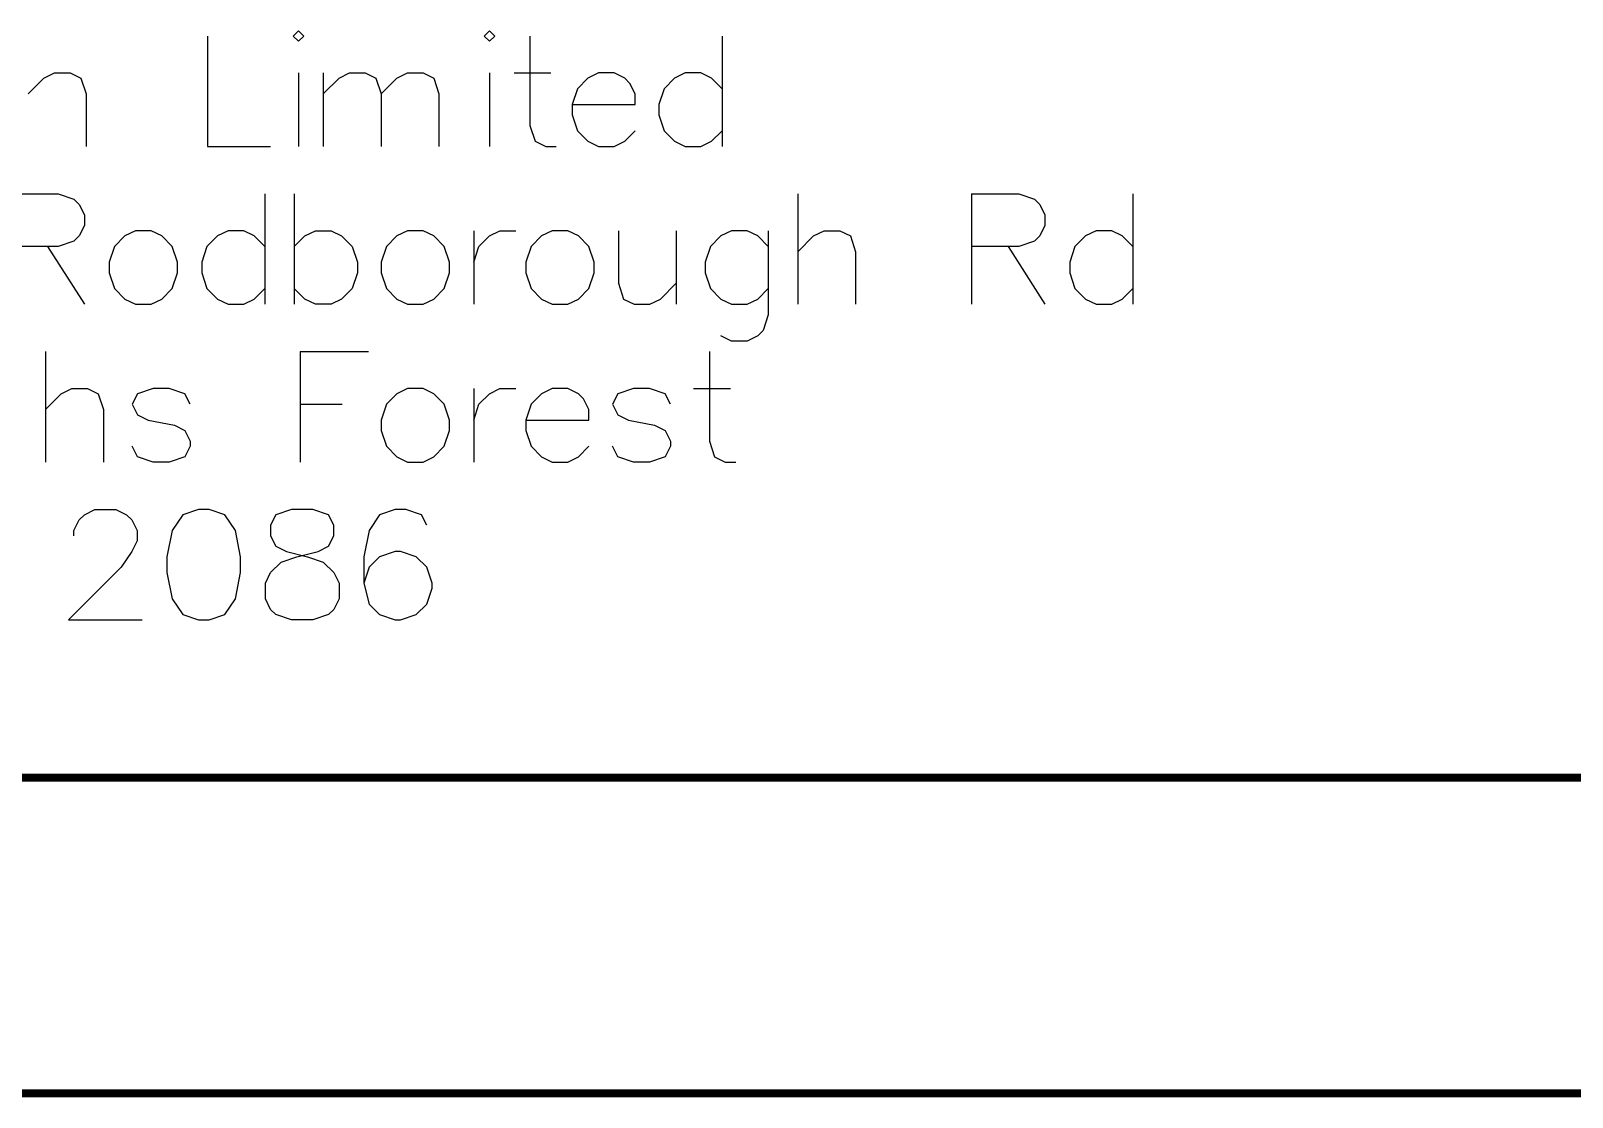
# Model space of a CAD drawing. Header units: millimetres. Extents: x 5 to 297, y 0 to 198.
# Drawn here: x 152.15 to 176.95, y 5.02 to 22.18 of the extents above; entities that cross this region are included whole.
import ezdxf

# ---------------------------------------------------------------- set-up
doc = ezdxf.new("R2010")
doc.units = ezdxf.units.MM
doc.layers.add('Mechanical16', color=56, linetype='Continuous')

msp = doc.modelspace()

# ---------------------------------------------------------------- linework, layer by layer
at = {"layer": 'Mechanical16'}
for p, q in [((154.989, 22.098), (154.989, 20.32)), ((156.453, 22.182), (156.369, 22.098)), ((156.369, 22.098), (156.453, 22.013)), ((156.538, 22.098), (156.453, 22.182)), ((156.453, 22.013), (156.538, 22.098)), ((159.526, 22.182), (159.441, 22.098)), ((159.441, 22.098), (159.526, 22.013)), ((159.611, 22.098), (159.526, 22.182)), ((159.526, 22.013), (159.611, 22.098)), ((160.178, 22.098), (160.178, 20.659)), ((163.268, 22.098), (163.268, 20.32)), ((152.102, 21.166), (152.356, 21.42)), ((152.356, 21.42), (152.526, 21.505)), ((152.526, 21.505), (152.78, 21.505)), ((152.78, 21.505), (152.949, 21.42)), ((152.949, 21.42), (153.034, 21.166)), ((156.453, 21.505), (156.453, 20.32)), ((156.851, 21.505), (156.851, 20.32)), ((156.851, 21.166), (157.105, 21.42)), ((157.105, 21.42), (157.274, 21.505)), ((157.274, 21.505), (157.528, 21.505)), ((157.528, 21.505), (157.698, 21.42)), ((157.698, 21.42), (157.782, 21.166)), ((157.782, 21.166), (158.036, 21.42)), ((158.036, 21.42), (158.206, 21.505)), ((158.206, 21.505), (158.459, 21.505)), ((158.459, 21.505), (158.629, 21.42)), ((158.629, 21.42), (158.713, 21.166)), ((159.526, 21.505), (159.526, 20.32)), ((159.924, 21.505), (160.516, 21.505)), ((161.109, 21.42), (160.94, 21.251)), ((161.278, 21.505), (161.109, 21.42)), ((161.532, 21.505), (161.278, 21.505)), ((161.702, 21.42), (161.532, 21.505)), ((161.786, 21.336), (161.702, 21.42)), ((161.871, 21.166), (161.786, 21.336)), ((162.506, 21.42), (162.336, 21.251)), ((162.675, 21.505), (162.506, 21.42)), ((162.929, 21.505), (162.675, 21.505)), ((163.098, 21.42), (162.929, 21.505)), ((163.268, 21.251), (163.098, 21.42)), ((153.034, 21.166), (153.034, 20.32)), ((157.782, 21.166), (157.782, 20.32)), ((158.713, 21.166), (158.713, 20.32)), ((160.94, 21.251), (160.855, 20.997)), ((161.871, 20.997), (161.871, 21.166)), ((162.336, 21.251), (162.252, 20.997)), ((160.855, 20.997), (161.871, 20.997)), ((160.855, 20.997), (160.855, 20.828)), ((162.252, 20.997), (162.252, 20.828)), ((160.178, 20.659), (160.262, 20.405)), ((160.855, 20.828), (160.94, 20.574)), ((162.252, 20.828), (162.336, 20.574)), ((160.262, 20.405), (160.432, 20.32)), ((160.94, 20.574), (161.109, 20.405)), ((161.109, 20.405), (161.278, 20.32)), ((161.532, 20.32), (161.702, 20.405)), ((161.702, 20.405), (161.871, 20.574)), ((162.336, 20.574), (162.506, 20.405)), ((162.506, 20.405), (162.675, 20.32)), ((162.929, 20.32), (163.098, 20.405)), ((163.098, 20.405), (163.268, 20.574)), ((154.989, 20.32), (156.005, 20.32)), ((160.432, 20.32), (160.601, 20.32)), ((161.278, 20.32), (161.532, 20.32)), ((162.675, 20.32), (162.929, 20.32)), ((151.823, 19.558), (152.585, 19.558)), ((152.585, 19.558), (152.839, 19.473)), ((152.839, 19.473), (152.923, 19.388)), ((152.923, 19.388), (153.008, 19.219)), ((155.912, 19.558), (155.912, 17.78)), ((156.386, 19.558), (156.386, 17.78)), ((164.486, 19.558), (164.486, 17.78)), ((167.28, 19.558), (167.28, 17.78)), ((167.28, 19.558), (168.042, 19.558)), ((168.042, 19.558), (168.296, 19.473)), ((168.296, 19.473), (168.38, 19.388)), ((168.38, 19.388), (168.465, 19.219)), ((169.879, 19.558), (169.879, 17.78)), ((153.008, 19.219), (153.008, 19.05)), ((168.465, 19.219), (168.465, 19.05)), ((152.923, 18.88), (152.839, 18.796)), ((153.008, 19.05), (152.923, 18.88)), ((153.66, 18.88), (153.491, 18.711)), ((153.829, 18.965), (153.66, 18.88)), ((154.083, 18.965), (153.829, 18.965)), ((154.252, 18.88), (154.083, 18.965)), ((154.422, 18.711), (154.252, 18.88)), ((155.15, 18.88), (154.98, 18.711)), ((155.319, 18.965), (155.15, 18.88)), ((155.573, 18.965), (155.319, 18.965)), ((155.742, 18.88), (155.573, 18.965)), ((155.912, 18.711), (155.742, 18.88)), ((156.386, 18.711), (156.555, 18.88)), ((156.555, 18.88), (156.724, 18.965)), ((156.724, 18.965), (156.978, 18.965)), ((156.978, 18.965), (157.147, 18.88)), ((157.147, 18.88), (157.317, 18.711)), ((158.036, 18.88), (157.867, 18.711)), ((158.206, 18.965), (158.036, 18.88)), ((158.459, 18.965), (158.206, 18.965)), ((158.629, 18.88), (158.459, 18.965)), ((158.798, 18.711), (158.629, 18.88)), ((159.272, 18.965), (159.272, 17.78)), ((159.357, 18.711), (159.526, 18.88)), ((159.526, 18.88), (159.695, 18.965)), ((159.695, 18.965), (159.949, 18.965)), ((160.364, 18.88), (160.195, 18.711)), ((160.533, 18.965), (160.364, 18.88)), ((160.787, 18.965), (160.533, 18.965)), ((160.957, 18.88), (160.787, 18.965)), ((161.126, 18.711), (160.957, 18.88)), ((161.6, 18.965), (161.6, 18.119)), ((162.531, 18.965), (162.531, 17.78)), ((163.251, 18.88), (163.081, 18.711)), ((163.42, 18.965), (163.251, 18.88)), ((163.674, 18.965), (163.42, 18.965)), ((163.843, 18.88), (163.674, 18.965)), ((164.012, 18.711), (163.843, 18.88)), ((164.012, 18.965), (164.012, 17.611)), ((164.486, 18.626), (164.74, 18.88)), ((164.74, 18.88), (164.91, 18.965)), ((164.91, 18.965), (165.164, 18.965)), ((165.164, 18.965), (165.333, 18.88)), ((165.333, 18.88), (165.418, 18.626)), ((168.38, 18.88), (168.296, 18.796)), ((168.465, 19.05), (168.38, 18.88)), ((169.117, 18.88), (168.947, 18.711)), ((169.286, 18.965), (169.117, 18.88)), ((169.54, 18.965), (169.286, 18.965)), ((169.709, 18.88), (169.54, 18.965)), ((169.879, 18.711), (169.709, 18.88)), ((152.585, 18.711), (151.823, 18.711)), ((152.416, 18.711), (153.008, 17.78)), ((152.839, 18.796), (152.585, 18.711)), ((153.491, 18.711), (153.406, 18.457)), ((154.506, 18.457), (154.422, 18.711)), ((154.98, 18.711), (154.896, 18.457)), ((157.317, 18.711), (157.401, 18.457)), ((157.867, 18.711), (157.782, 18.457)), ((158.883, 18.457), (158.798, 18.711)), ((159.272, 18.457), (159.357, 18.711)), ((160.195, 18.711), (160.11, 18.457)), ((161.211, 18.457), (161.126, 18.711)), ((163.081, 18.711), (162.997, 18.457)), ((165.418, 18.626), (165.418, 17.78)), ((168.042, 18.711), (167.28, 18.711)), ((167.872, 18.711), (168.465, 17.78)), ((168.296, 18.796), (168.042, 18.711)), ((168.947, 18.711), (168.863, 18.457)), ((153.406, 18.457), (153.406, 18.288)), ((154.506, 18.288), (154.506, 18.457)), ((154.896, 18.457), (154.896, 18.288)), ((157.401, 18.457), (157.401, 18.288)), ((157.782, 18.457), (157.782, 18.288)), ((158.883, 18.288), (158.883, 18.457)), ((160.11, 18.457), (160.11, 18.288)), ((161.211, 18.288), (161.211, 18.457)), ((162.997, 18.457), (162.997, 18.288)), ((168.863, 18.457), (168.863, 18.288)), ((153.406, 18.288), (153.491, 18.034)), ((154.422, 18.034), (154.506, 18.288)), ((154.896, 18.288), (154.98, 18.034)), ((157.401, 18.288), (157.317, 18.034)), ((157.782, 18.288), (157.867, 18.034)), ((158.798, 18.034), (158.883, 18.288)), ((160.11, 18.288), (160.195, 18.034)), ((161.126, 18.034), (161.211, 18.288)), ((161.6, 18.119), (161.685, 17.865)), ((162.277, 17.865), (162.531, 18.119)), ((162.997, 18.288), (163.081, 18.034)), ((168.863, 18.288), (168.947, 18.034)), ((153.491, 18.034), (153.66, 17.865)), ((153.66, 17.865), (153.829, 17.78)), ((154.083, 17.78), (154.252, 17.865)), ((154.252, 17.865), (154.422, 18.034)), ((154.98, 18.034), (155.15, 17.865)), ((155.15, 17.865), (155.319, 17.78)), ((155.573, 17.78), (155.742, 17.865)), ((155.742, 17.865), (155.912, 18.034)), ((156.555, 17.865), (156.386, 18.034)), ((156.724, 17.78), (156.555, 17.865)), ((157.147, 17.865), (156.978, 17.78)), ((157.317, 18.034), (157.147, 17.865)), ((157.867, 18.034), (158.036, 17.865)), ((158.036, 17.865), (158.206, 17.78)), ((158.459, 17.78), (158.629, 17.865)), ((158.629, 17.865), (158.798, 18.034)), ((160.195, 18.034), (160.364, 17.865)), ((160.364, 17.865), (160.533, 17.78)), ((160.787, 17.78), (160.957, 17.865)), ((160.957, 17.865), (161.126, 18.034)), ((161.685, 17.865), (161.854, 17.78)), ((162.108, 17.78), (162.277, 17.865)), ((163.081, 18.034), (163.251, 17.865)), ((163.251, 17.865), (163.42, 17.78)), ((163.674, 17.78), (163.843, 17.865)), ((163.843, 17.865), (164.012, 18.034)), ((168.947, 18.034), (169.117, 17.865)), ((169.117, 17.865), (169.286, 17.78)), ((169.54, 17.78), (169.709, 17.865)), ((169.709, 17.865), (169.879, 18.034)), ((153.829, 17.78), (154.083, 17.78)), ((155.319, 17.78), (155.573, 17.78)), ((156.978, 17.78), (156.724, 17.78)), ((158.206, 17.78), (158.459, 17.78)), ((160.533, 17.78), (160.787, 17.78)), ((161.854, 17.78), (162.108, 17.78)), ((163.42, 17.78), (163.674, 17.78)), ((164.012, 17.611), (163.928, 17.357)), ((169.286, 17.78), (169.54, 17.78)), ((163.42, 17.187), (163.251, 17.272)), ((163.674, 17.187), (163.42, 17.187)), ((163.843, 17.272), (163.674, 17.187)), ((163.928, 17.357), (163.843, 17.272)), ((152.382, 17.018), (152.382, 15.24)), ((156.479, 17.018), (156.479, 15.24)), ((156.479, 17.018), (157.579, 17.018)), ((163.064, 17.018), (163.064, 15.579)), ((152.636, 16.34), (152.805, 16.425)), ((152.805, 16.425), (153.059, 16.425)), ((153.059, 16.425), (153.228, 16.34)), ((154.117, 16.425), (153.863, 16.34)), ((154.371, 16.425), (154.117, 16.425)), ((154.625, 16.34), (154.371, 16.425)), ((158.206, 16.425), (158.036, 16.34)), ((158.459, 16.425), (158.206, 16.425)), ((158.629, 16.34), (158.459, 16.425)), ((159.272, 16.425), (159.272, 15.24)), ((159.526, 16.34), (159.695, 16.425)), ((159.695, 16.425), (159.949, 16.425)), ((160.533, 16.425), (160.364, 16.34)), ((160.787, 16.425), (160.533, 16.425)), ((160.957, 16.34), (160.787, 16.425)), ((161.845, 16.425), (161.591, 16.34)), ((162.099, 16.425), (161.845, 16.425)), ((162.353, 16.34), (162.099, 16.425)), ((162.81, 16.425), (163.403, 16.425)), ((152.382, 16.086), (152.636, 16.34)), ((153.228, 16.34), (153.313, 16.086)), ((153.863, 16.34), (153.778, 16.171)), ((153.778, 16.171), (153.863, 16.002)), ((154.71, 16.171), (154.625, 16.34)), ((156.479, 16.171), (157.156, 16.171)), ((157.867, 16.171), (157.782, 15.917)), ((158.036, 16.34), (157.867, 16.171)), ((158.798, 16.171), (158.629, 16.34)), ((158.883, 15.917), (158.798, 16.171)), ((159.272, 15.917), (159.357, 16.171)), ((159.357, 16.171), (159.526, 16.34)), ((160.195, 16.171), (160.11, 15.917)), ((160.364, 16.34), (160.195, 16.171)), ((161.041, 16.256), (160.957, 16.34)), ((161.126, 16.086), (161.041, 16.256)), ((161.591, 16.34), (161.507, 16.171)), ((161.507, 16.171), (161.591, 16.002)), ((162.438, 16.171), (162.353, 16.34)), ((153.313, 16.086), (153.313, 15.24)), ((153.863, 16.002), (154.032, 15.917)), ((154.032, 15.917), (154.456, 15.833)), ((157.782, 15.917), (157.782, 15.748)), ((158.883, 15.748), (158.883, 15.917)), ((160.11, 15.917), (161.126, 15.917)), ((160.11, 15.917), (160.11, 15.748)), ((161.126, 15.917), (161.126, 16.086)), ((161.591, 16.002), (161.761, 15.917)), ((161.761, 15.917), (162.184, 15.833)), ((154.456, 15.833), (154.625, 15.748)), ((154.625, 15.748), (154.71, 15.579)), ((157.782, 15.748), (157.867, 15.494)), ((158.798, 15.494), (158.883, 15.748)), ((160.11, 15.748), (160.195, 15.494)), ((162.184, 15.833), (162.353, 15.748)), ((162.353, 15.748), (162.438, 15.579)), ((153.863, 15.325), (153.778, 15.494)), ((154.71, 15.494), (154.625, 15.325)), ((154.71, 15.579), (154.71, 15.494)), ((157.867, 15.494), (158.036, 15.325)), ((158.629, 15.325), (158.798, 15.494)), ((160.195, 15.494), (160.364, 15.325)), ((160.957, 15.325), (161.126, 15.494)), ((161.591, 15.325), (161.507, 15.494)), ((162.438, 15.494), (162.353, 15.325)), ((162.438, 15.579), (162.438, 15.494)), ((163.064, 15.579), (163.149, 15.325)), ((154.117, 15.24), (153.863, 15.325)), ((154.371, 15.24), (154.117, 15.24)), ((154.625, 15.325), (154.371, 15.24)), ((158.036, 15.325), (158.206, 15.24)), ((158.206, 15.24), (158.459, 15.24)), ((158.459, 15.24), (158.629, 15.325)), ((160.364, 15.325), (160.533, 15.24)), ((160.533, 15.24), (160.787, 15.24)), ((160.787, 15.24), (160.957, 15.325)), ((161.845, 15.24), (161.591, 15.325)), ((162.099, 15.24), (161.845, 15.24)), ((162.353, 15.325), (162.099, 15.24)), ((163.149, 15.325), (163.318, 15.24)), ((163.318, 15.24), (163.488, 15.24)), ((152.923, 14.308), (153.008, 14.393)), ((153.008, 14.393), (153.177, 14.478)), ((153.177, 14.478), (153.516, 14.478)), ((153.516, 14.478), (153.685, 14.393)), ((153.685, 14.393), (153.77, 14.308)), ((154.591, 14.393), (154.422, 14.139)), ((154.845, 14.478), (154.591, 14.393)), ((155.014, 14.478), (154.845, 14.478)), ((155.268, 14.393), (155.014, 14.478)), ((155.438, 14.139), (155.268, 14.393)), ((156.089, 14.393), (156.005, 14.224)), ((156.343, 14.478), (156.089, 14.393)), ((156.682, 14.478), (156.343, 14.478)), ((156.936, 14.393), (156.682, 14.478)), ((157.02, 14.224), (156.936, 14.393)), ((157.757, 14.393), (157.588, 14.139)), ((158.011, 14.478), (157.757, 14.393)), ((158.18, 14.478), (158.011, 14.478)), ((158.434, 14.393), (158.18, 14.478)), ((158.519, 14.224), (158.434, 14.393)), ((152.839, 14.139), (152.923, 14.308)), ((152.839, 14.054), (152.839, 14.139)), ((153.77, 14.308), (153.855, 14.139)), ((153.855, 14.139), (153.855, 13.97)), ((154.422, 14.139), (154.337, 13.716)), ((155.522, 13.716), (155.438, 14.139)), ((156.005, 14.224), (156.005, 14.054)), ((157.02, 14.054), (157.02, 14.224)), ((157.588, 14.139), (157.503, 13.716)), ((153.855, 13.97), (153.77, 13.8)), ((156.005, 14.054), (156.089, 13.885)), ((156.936, 13.885), (157.02, 14.054)), ((153.77, 13.8), (153.601, 13.546)), ((154.337, 13.716), (154.337, 13.462)), ((155.522, 13.462), (155.522, 13.716)), ((156.089, 13.885), (156.259, 13.8)), ((156.174, 13.631), (156.428, 13.716)), ((156.259, 13.8), (156.597, 13.716)), ((156.428, 13.716), (156.767, 13.8)), ((156.597, 13.716), (156.851, 13.631)), ((156.767, 13.8), (156.936, 13.885)), ((157.503, 13.716), (157.503, 13.293)), ((157.757, 13.716), (157.588, 13.546)), ((158.011, 13.8), (157.757, 13.716)), ((158.095, 13.8), (158.011, 13.8)), ((158.349, 13.716), (158.095, 13.8)), ((158.519, 13.546), (158.349, 13.716)), ((153.601, 13.546), (152.754, 12.7)), ((154.337, 13.462), (154.422, 13.039)), ((155.438, 13.039), (155.522, 13.462)), ((155.92, 13.293), (156.005, 13.462)), ((156.005, 13.462), (156.174, 13.631)), ((156.851, 13.631), (157.02, 13.462)), ((157.02, 13.462), (157.105, 13.293)), ((157.588, 13.546), (157.503, 13.293)), ((158.603, 13.293), (158.519, 13.546)), ((155.92, 13.039), (155.92, 13.293)), ((157.105, 13.293), (157.105, 13.039)), ((157.503, 13.293), (157.588, 12.954)), ((158.519, 12.954), (158.603, 13.208)), ((158.603, 13.208), (158.603, 13.293)), ((154.422, 13.039), (154.591, 12.785)), ((155.268, 12.785), (155.438, 13.039)), ((156.005, 12.869), (155.92, 13.039)), ((157.105, 13.039), (157.02, 12.869)), ((157.588, 12.954), (157.757, 12.785)), ((158.349, 12.785), (158.519, 12.954)), ((152.754, 12.7), (153.939, 12.7)), ((154.591, 12.785), (154.845, 12.7)), ((154.845, 12.7), (155.014, 12.7)), ((155.014, 12.7), (155.268, 12.785)), ((156.089, 12.785), (156.005, 12.869)), ((156.343, 12.7), (156.089, 12.785)), ((156.682, 12.7), (156.343, 12.7)), ((156.936, 12.785), (156.682, 12.7)), ((157.02, 12.869), (156.936, 12.785)), ((157.757, 12.785), (158.011, 12.7)), ((158.011, 12.7), (158.095, 12.7)), ((158.095, 12.7), (158.349, 12.785))]:
    msp.add_line(p, q, dxfattribs=at)
at = {"layer": 'Mechanical16', "const_width": 0.127}
for points in [[(10.16, 10.16), (292.1, 10.16)], [(142.24, 10.16), (177.8, 10.16)], [(5.08, 5.08), (297.18, 5.08)]]:
    msp.add_lwpolyline(points, dxfattribs=at)

doc.saveas('drawing.dxf')
